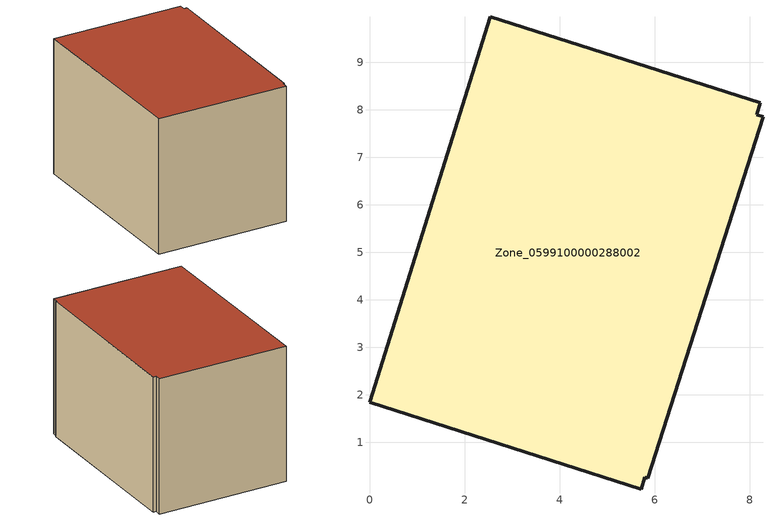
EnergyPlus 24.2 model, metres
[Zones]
Zone_0599100000288002
 floor ground (C_G): 8.15,7.89 8.28,7.85 5.85,0.25 5.8,0.27 5.72,0.02 0,1.84 2.54,9.95 8.22,8.14 z0
 wall outside (C_F): 8.15,7.89 8.22,8.14 2.54,9.95 0,1.84 5.72,0.02 5.8,0.27 5.85,0.25 8.28,7.85 8.15,7.89 z0:6.15
 roof outside (C_R): 8.28,7.85 8.15,7.89 8.22,8.14 2.54,9.95 0,1.84 5.72,0.02 5.8,0.27 5.85,0.25 z6.15
[BUILDING]
Pand.0599100000288002: North Axis=0; Terrain=City; Loads Convergence Tolerance Value=0.04; Temperature Convergence Tolerance Value=0.4; Solar Distribution=FullExterior; Maximum Number of Warmup Days=25; Minimum Number of Warmup Days=1
[Site:Location]
Rotterdam.The.Hague.AP_ZH_NLD Design_Conditions: Latitude=51.96; Longitude=4.45; Time Zone=1; Elevation=-4.5
[SITE:GROUNDTEMPERATURE:BUILDINGSURFACE]
18, 18, 18, 18, 18, 18, 18, 18, 18, 18, 18, 18
[MATERIAL] Thermal Absorptance=0.9; Solar Absorptance=0.7; Visible Absorptance=0.7
Name | Roughness | Thickness | Conductivity | Density | Specific Heat
G.TC.1946-1964 | MediumSmooth | 0.15 | 1 | 540 | 1210
F.TC.1946-1964 | Rough | 0.3 | 0.857143 | 1920 | 840
R.TC.1946-1964 | MediumRough | 0.2 | 0.235294 | 1500 | 1000
[CONSTRUCTION]
C_G: G.TC.1946-1964
C_F: F.TC.1946-1964
C_R: R.TC.1946-1964
[ZONE]
Zone_0599100000288002: Type=1; Multiplier=1; Ceiling Height=Autocalculate; Volume=Autocalculate; Floor Area=autocalculate; Part of Total Floor Area=Yes
[ZONEINFILTRATION:DESIGNFLOWRATE]
Infil_Zone_0599100000288002: Zone or ZoneList or Space or SpaceList=Zone_0599100000288002; Schedule=AlwaysOn; Design Flow Rate Calculation Method=Flow/Area; Flow Rate per Floor Area=0.003; Constant Term Coefficient=1; Temperature Term Coefficient=0; Velocity Term Coefficient=0; Velocity Squared Term Coefficient=0
[HVACTEMPLATE:ZONE:IDEALLOADSAIRSYSTEM]
Zone_0599100000288002: Maximum Heating Supply Air Temperature=50; Minimum Cooling Supply Air Temperature=13; Maximum Heating Supply Air Humidity Ratio=0.0156; Minimum Cooling Supply Air Humidity Ratio=0.0077; Heating Limit=NoLimit; Cooling Limit=NoLimit; Dehumidification Control Type=ConstantSensibleHeatRatio; Cooling Sensible Heat Ratio=0.7; Dehumidification Setpoint=60; Humidification Control Type=None; Humidification Setpoint=30; Outdoor Air Method=None; Outdoor Air Flow Rate per Person=0.00944; Outdoor Air Flow Rate per Zone Floor Area=0; Outdoor Air Flow Rate per Zone=0; Demand Controlled Ventilation Type=None; Outdoor Air Economizer Type=NoEconomizer; Heat Recovery Type=None; Sensible Heat Recovery Effectiveness=0.7; Latent Heat Recovery Effectiveness=0.65
[ZONECONTROL:THERMOSTAT]
ThermostatControl_Zone_0599100000288002: Zone or ZoneList=Zone_0599100000288002; Control Type Schedule=DualSetpointControlType; Control 1=Thermostat_Zone_0599100000288002; Temperature Difference Between Cutout And Setpoint=0
[THERMOSTATSETPOINT:DUALSETPOINT]
Thermostat_Zone_0599100000288002: Heating Setpoint Temperature Schedule=HeatingSetpoint_Zone_0599100000288002; Cooling Setpoint Temperature Schedule=CoolingSetpoint_Zone_0599100000288002
[SCHEDULE:COMPACT]
HeatingSetpoint_Zone_0599100000288002: Through: 12/31, For: AllDays, Until: 24:00, 21
CoolingSetpoint_Zone_0599100000288002: Through: 12/31, For: AllDays, Until: 24:00, 24
DualSetpointControlType: Through: 12/31, For: AllDays, Until: 24:00, 4
AlwaysOn: Through: 12/31, For: AllDays, Until: 24:00, 1
